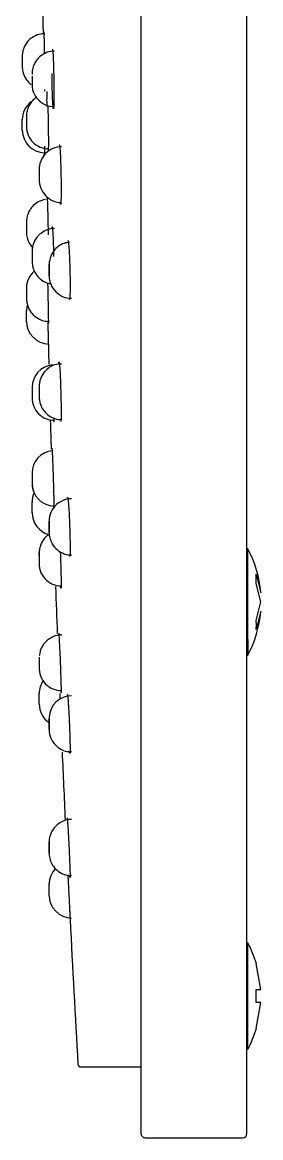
# Model space of a CAD drawing. Header units: centimetres. Extents: x -1797 to 2001, y -8788 to 1856.
# Drawn here: x -1481.38 to -1479.71, y -4828.52 to -4820.69 of the extents above; entities that cross this region are included whole.
import ezdxf

# ---------------------------------------------------------------- set-up
doc = ezdxf.new("R2010")
doc.units = ezdxf.units.CM
doc.header["$LTSCALE"] = 100
doc.header["$MEASUREMENT"] = 0
doc.layers.add('DIM', color=1, linetype='Continuous')
doc.layers.add('ID_Furniture-Fixed_02', color=145, linetype='Continuous')

# ---------------------------------------------------------------- blocks, each defined once
blk = doc.blocks.new('SHOWE')
at = {"layer": 'ID_Furniture-Fixed_02'}
for p, q in [((3690.158, -5442.4159), (3690.2872, -5442.3836)), ((3690.2226, -5442.4159), (3690.158, -5442.4159)), ((3690.3519, -5442.3836), (3690.2226, -5442.4159)), ((3690.4811, -5442.4159), (3690.3519, -5442.3836)), ((3690.4165, -5442.3836), (3690.5458, -5442.4159)), ((3690.5135, -5442.4145), (3690.4811, -5442.4159)), ((3690.5458, -5442.4159), (3690.5135, -5442.4145)), ((3693.0706, -5442.3836), (3692.8878, -5442.4159)), ((3692.8878, -5442.4159), (3692.8878, -5442.4145)), ((3693.0706, -5442.4159), (3693.0706, -5442.3836)), ((3693.162, -5442.4159), (3693.0706, -5442.4159)), ((3693.162, -5442.3836), (3693.162, -5442.4159)), ((3693.3448, -5442.4159), (3693.162, -5442.3836)), ((3693.3448, -5442.4145), (3693.3448, -5442.4159)), ((3694.08, -5442.4803), (3673.2759, -5442.4803)), ((3690.6153, -5442.4737), (3689.9793, -5442.4737)), ((3689.9793, -5442.4737), (3689.9793, -5442.4803)), ((3690.6153, -5442.4737), (3690.7244, -5442.4737)), ((3690.7244, -5442.4803), (3690.7244, -5442.4737)), ((3692.7437, -5442.4803), (3692.7437, -5442.4737)), ((3693.4889, -5442.4737), (3692.7437, -5442.4737)), ((3693.4889, -5442.4737), (3693.4889, -5442.4803)), ((3694.1098, -5443.1957), (3694.1098, -5442.5101)), ((3673.2759, -5443.2255), (3694.08, -5443.2255)), ((3693.6131, -5443.6484), (3693.6131, -5443.2255)), ((3692.1143, -5443.8712), (3692.0337, -5443.8713)), ((3692.4106, -5443.8712), (3692.3298, -5443.8713)), ((3687.3148, -5443.9408), (3687.3894, -5443.9408)), ((3687.3214, -5443.9408), (3687.3613, -5443.9408)), ((3688.8374, -5443.9408), (3688.9161, -5443.9408)), ((3688.8401, -5443.9408), (3688.9131, -5443.9408)), ((3690.0057, -5443.9408), (3690.0109, -5443.9408)), ((3690.0075, -5443.9408), (3690.0803, -5443.9408)), ((3690.0211, -5443.9408), (3690.0687, -5443.9408)), ((3690.0825, -5443.9408), (3690.0846, -5443.9408)), ((3690.7401, -5443.9408), (3690.8191, -5443.9408)), ((3690.7421, -5443.9408), (3690.7851, -5443.9408)), ((3690.7426, -5443.9408), (3690.7661, -5443.9408)), ((3690.7653, -5443.9408), (3690.8033, -5443.9408)), ((3691.0697, -5443.9408), (3690.9906, -5443.9408)), ((3686.6631, -5443.9905), (3686.7117, -5443.9905)), ((3686.9467, -5444.0303), (3687.0162, -5444.0302)), ((3687.6818, -5444.0302), (3687.7614, -5444.0302)), ((3687.6851, -5444.0303), (3687.7367, -5444.0303)), ((3687.888, -5443.9905), (3687.9677, -5443.9905)), ((3687.8948, -5443.9905), (3687.965, -5443.9905)), ((3688.1482, -5444.0302), (3688.2278, -5444.0302)), ((3688.1517, -5444.0303), (3688.2225, -5444.0302)), ((3688.387, -5444.0302), (3688.3073, -5444.0302)), ((3688.8431, -5443.9905), (3688.9229, -5443.9905)), ((3688.8462, -5443.9905), (3688.8984, -5443.9905)), ((3689.4435, -5443.9905), (3689.5234, -5443.9905)), ((3689.4467, -5443.9905), (3689.4874, -5443.9905)), ((3689.4478, -5443.9905), (3689.504, -5443.9905)), ((3689.7282, -5443.9905), (3689.6483, -5443.9905)), ((3686.5204, -5444.06), (3686.5999, -5444.06)), ((3686.524, -5444.0601), (3686.575, -5444.0601)), ((3687.0458, -5444.06), (3686.9663, -5444.06))]:
    blk.add_line(p, q, dxfattribs=at)
for centre, radius, start, end in [((3690.3519, -5443.1758), 0.7948, 94.72203, 117.95319), ((3690.3519, -5443.1758), 0.7948, 62.04681, 85.18071), ((3693.1163, -5443.1758), 0.7948, 106.70834, 117.95319), ((3693.1163, -5443.1758), 0.7948, 62.04681, 73.29166), ((3694.08, -5442.5101), 0.0298, 0, 90), ((3694.08, -5443.1957), 0.0298, 270, 0), ((3693.5932, -5443.6484), 0.0199, 273.33695, 0), ((3689.7868, -5443.7127), 0.1592, 180.23836, 275.0199), ((3691.1659, -5443.7162), 0.1549, 179.1049, 268.1256), ((3692.4098, -5443.7123), 0.159, 270.00861, 359.64146), ((3684.9198, -5294.894), 149.027, 272.946611, 273.336945), ((3687.3168, -5443.7823), 0.1586, 180.3117, 272.22028), ((3687.3912, -5443.7823), 0.1585, 268.67992, 359.55353), ((3690.0834, -5443.7865), 0.1553, 263.53538, 1.19803), ((3684.9198, -5294.894), 149.027, 272.047271, 272.174218), ((3690.8184, -5443.7865), 0.1547, 265.94291, 1.19706), ((3684.9198, -5294.894), 149.027, 272.494449, 272.677565), ((3686.721, -5443.8344), 0.1567, 265.29744, 0.4921), ((3687.0181, -5443.8757), 0.1545, 269.2827, 1.18425), ((3687.0422, -5443.9011), 0.159, 270.00344, 359.37095), ((3687.9649, -5443.8318), 0.1587, 270.00893, 349.39157), ((3688.3837, -5443.8713), 0.159, 270.00299, 359.37096), ((3684.9198, -5294.894), 149.027, 271.398327, 271.447566), ((3688.8461, -5443.8332), 0.1573, 185.70598, 270.05011), ((3688.9214, -5443.8345), 0.156, 269.43579, 0.56366), ((3684.9198, -5294.894), 149.027, 271.599086, 271.676171), ((3689.4453, -5443.8358), 0.1547, 185.20239, 270.51347), ((3689.5205, -5443.8315), 0.159, 270.00125, 359.35617), ((3689.7253, -5443.8315), 0.159, 269.99972, 345.58501), ((3691.067, -5443.7819), 0.159, 269.97395, 325.782), ((3692.0931, -5493.089), 49.2177, 89.99009, 90.06511), ((3692.3326, -5443.7123), 0.159, 225.69452, 270.073), ((3684.9198, -5294.894), 149.027, 270.415445, 270.551406), ((3688.1503, -5443.8752), 0.1551, 220.27112, 270.50734), ((3689.5205, -5443.8315), 0.159, 270.00125, 294.44135), ((3689.6521, -5443.8316), 0.159, 245.54243, 270.03381), ((3690.0157, -5444.1989), 0.2582, 88.35277, 91.65899), ((3690.9929, -5443.7819), 0.159, 236.54089, 270.01327), ((3686.9702, -5443.9011), 0.159, 217.13701, 270.00767), ((3688.3112, -5443.8713), 0.159, 255.67246, 270.01905)]:
    blk.add_arc(centre, radius, start, end, dxfattribs=at)
for centre, major_axis, ratio in [((3688.0241, -5443.8713), (-0.0399, 0), 0.000152), ((3689.8243, -5443.8713), (-0.0401, 0), 0.000123), ((3691.2056, -5443.8713), (-0.0402, 0), 0.000087)]:
    blk.add_ellipse(centre, major_axis=major_axis, ratio=ratio, dxfattribs=at)
for points, knots in [([(3687.8162, -5443.7392), (3687.8164, -5443.739), (3687.8181, -5443.738), (3687.8241, -5443.7368), (3687.8328, -5443.7356), (3687.8387, -5443.7349), (3687.8549, -5443.7332), (3687.8853, -5443.731), (3687.9314, -5443.7285), (3687.9574, -5443.7275), (3687.9704, -5443.727)], [0.7980481, 0.7980481, 0.7980481, 0.7980481, 0.8122347, 0.8435452, 0.8592222, 0.8670676, 0.8749193, 0.9372939, 0.9687809, 1, 1, 1, 1]), ([(3687.8293, -5443.7276), (3687.8305, -5443.7413), (3687.8345, -5443.7687), (3687.856, -5443.8072), (3687.884, -5443.8361), (3687.9123, -5443.8543), (3687.9377, -5443.8644), (3687.9581, -5443.8691), (3687.9724, -5443.8708), (3687.9805, -5443.8712), (3687.9837, -5443.8713), (3687.9845, -5443.8713), (3687.9851, -5443.8713), (3687.9858, -5443.8713), (3687.9874, -5443.8713), (3687.9922, -5443.8713), (3688.0013, -5443.8713), (3688.0069, -5443.8713), (3688.0089, -5443.8713)], [0.0453893, 0.0453893, 0.0453893, 0.0453893, 0.1839443, 0.3484255, 0.4848467, 0.6000638, 0.6946766, 0.7675877, 0.8173623, 0.8444209, 0.8499001, 0.8530866, 0.8563849, 0.8619992, 0.8775441, 0.9300462, 0.978898, 1, 1, 1, 1]), ([(3687.9704, -5443.727), (3687.984, -5443.7265), (3688.0108, -5443.7256), (3688.052, -5443.7246), (3688.0919, -5443.724), (3688.1418, -5443.7238), (3688.1946, -5443.7244), (3688.2265, -5443.7264), (3688.2329, -5443.7281), (3688.2335, -5443.7287)], [0, 0, 0, 0, 0.0319815, 0.0627738, 0.0935888, 0.1256275, 0.1879663, 0.2503039, 0.2852671, 0.2852671, 0.2852671, 0.2852671]), ([(3688.0089, -5443.8713), (3688.014, -5443.8713), (3688.0229, -5443.8713), (3688.038, -5443.8713), (3688.0507, -5443.8713), (3688.0601, -5443.8713), (3688.0626, -5443.8713), (3688.0636, -5443.8713), (3688.064, -5443.8713), (3688.0646, -5443.8712), (3688.0671, -5443.8712), (3688.0734, -5443.871), (3688.086, -5443.8699), (3688.1079, -5443.8657), (3688.1374, -5443.8545), (3688.1743, -5443.8295), (3688.2058, -5443.7888), (3688.2226, -5443.7442), (3688.2205, -5443.7205), (3688.2198, -5443.7136)], [0, 0, 0, 0, 0.045487, 0.090878, 0.136068, 0.181275, 0.226973, 0.231257, 0.233871, 0.2357, 0.238846, 0.257934, 0.294126, 0.356671, 0.464658, 0.58553, 0.766089, 0.941395, 1, 1, 1, 1]), ([(3689.6221, -5443.7433), (3689.6184, -5443.7428), (3689.6131, -5443.7415), (3689.6248, -5443.7391), (3689.6472, -5443.7368), (3689.6614, -5443.7356), (3689.6702, -5443.7349), (3689.6936, -5443.7332), (3689.7318, -5443.731), (3689.784, -5443.7285), (3689.8114, -5443.7275), (3689.825, -5443.727)], [0.713021, 0.713021, 0.713021, 0.713021, 0.7498957, 0.8122347, 0.8435452, 0.8592222, 0.8670676, 0.8749193, 0.9372939, 0.9687809, 1, 1, 1, 1]), ([(3689.8007, -5443.8713), (3689.8052, -5443.8713), (3689.8131, -5443.8713), (3689.8284, -5443.8713), (3689.8427, -5443.8713), (3689.8546, -5443.8713), (3689.8609, -5443.8713), (3689.8632, -5443.8713), (3689.8637, -5443.8713), (3689.8641, -5443.8713), (3689.8645, -5443.8712), (3689.8651, -5443.8712), (3689.8668, -5443.8712), (3689.8706, -5443.8711), (3689.8797, -5443.8706), (3689.9006, -5443.8678), (3689.937, -5443.8561), (3689.9795, -5443.8262), (3690.0104, -5443.7793), (3690.0247, -5443.7377), (3690.0215, -5443.717), (3690.021, -5443.7135)], [0, 0, 0, 0, 0.044055, 0.088139, 0.131933, 0.175669, 0.219539, 0.241763, 0.2537, 0.256259, 0.257789, 0.259415, 0.263464, 0.272924, 0.293822, 0.34525, 0.462938, 0.635749, 0.800337, 0.971304, 1, 1, 1, 1]), ([(3689.825, -5443.727), (3689.8389, -5443.7265), (3689.8663, -5443.7256), (3689.9057, -5443.7246), (3689.9419, -5443.724), (3689.9841, -5443.7238), (3690.0232, -5443.7244), (3690.0343, -5443.726), (3690.0344, -5443.727)], [0, 0, 0, 0, 0.0319815, 0.0627738, 0.0935888, 0.1256275, 0.1879663, 0.2503039, 0.2503039, 0.2503039, 0.2503039]), ([(3690.9982, -5443.7433), (3690.9986, -5443.7428), (3691.0047, -5443.7415), (3691.0309, -5443.7391), (3691.0635, -5443.7368), (3691.0821, -5443.7356), (3691.0934, -5443.7349), (3691.1224, -5443.7332), (3691.1657, -5443.731), (3691.2205, -5443.7285), (3691.2473, -5443.7275), (3691.2607, -5443.727)], [0.712884, 0.712884, 0.712884, 0.712884, 0.7498957, 0.8122347, 0.8435452, 0.8592222, 0.8670676, 0.8749193, 0.9372939, 0.9687809, 1, 1, 1, 1]), ([(3691.1753, -5443.8713), (3691.1789, -5443.8713), (3691.1853, -5443.8713), (3691.1996, -5443.8713), (3691.2145, -5443.8713), (3691.2283, -5443.8713), (3691.2389, -5443.8713), (3691.2445, -5443.8712), (3691.2448, -5443.8713), (3691.2457, -5443.8712), (3691.246, -5443.8712), (3691.247, -5443.8712), (3691.2499, -5443.8712), (3691.2606, -5443.8708), (3691.2804, -5443.8681), (3691.3118, -5443.8582), (3691.3489, -5443.8361), (3691.3828, -5443.7973), (3691.4027, -5443.7522), (3691.4019, -5443.7249), (3691.4015, -5443.7136)], [0, 0, 0, 0, 0.042733, 0.085717, 0.128242, 0.170654, 0.213138, 0.255748, 0.277501, 0.27913, 0.280262, 0.28191, 0.288452, 0.305538, 0.375958, 0.462528, 0.592401, 0.747793, 0.909918, 1, 1, 1, 1]), ([(3691.2607, -5443.727), (3691.274, -5443.7265), (3691.3001, -5443.7256), (3691.3351, -5443.7246), (3691.3649, -5443.724), (3691.3967, -5443.7238), (3691.4193, -5443.7244), (3691.4159, -5443.726), (3691.4078, -5443.7271), (3691.4072, -5443.7272)], [0, 0, 0, 0, 0.0319815, 0.0627738, 0.0935888, 0.1256275, 0.1879663, 0.2503039, 0.2552087, 0.2552087, 0.2552087, 0.2552087]), ([(3691.8667, -5443.7444), (3691.8668, -5443.7443), (3691.8693, -5443.7437), (3691.8895, -5443.742), (3691.9359, -5443.7391), (3691.9765, -5443.7368), (3691.9983, -5443.7356), (3692.0112, -5443.7349), (3692.0438, -5443.7332), (3692.0893, -5443.731), (3692.1429, -5443.7285), (3692.1674, -5443.7275), (3692.1797, -5443.727)], [0.6684299, 0.6684299, 0.6684299, 0.6684299, 0.6875255, 0.7498957, 0.8122347, 0.8435452, 0.8592222, 0.8670676, 0.8749193, 0.9372939, 0.9687809, 1, 1, 1, 1]), ([(3691.8786, -5443.7136), (3691.8782, -5443.7163), (3691.8752, -5443.7366), (3691.8879, -5443.7747), (3691.9121, -5443.8145), (3691.9408, -5443.841), (3691.9687, -5443.8571), (3691.9932, -5443.8659), (3692.0124, -5443.8697), (3692.0253, -5443.871), (3692.0323, -5443.8712), (3692.035, -5443.8713), (3692.0355, -5443.8713), (3692.0359, -5443.8713), (3692.0363, -5443.8713), (3692.037, -5443.8713), (3692.0381, -5443.8713), (3692.039, -5443.8713)], [0, 0, 0, 0, 0.028694, 0.249546, 0.424192, 0.570579, 0.693783, 0.793932, 0.869574, 0.919323, 0.944601, 0.948931, 0.951481, 0.9541, 0.958513, 0.969929, 1, 1, 1, 1]), ([(3692.039, -5443.8713), (3692.0414, -5443.8713), (3692.0458, -5443.8713), (3692.0584, -5443.8713), (3692.0728, -5443.8713), (3692.0876, -5443.8713), (3692.1006, -5443.8713), (3692.11, -5443.8713), (3692.113, -5443.8712), (3692.1137, -5443.8712), (3692.1137, -5443.8712), (3692.114, -5443.8712), (3692.1143, -5443.8712), (3692.1156, -5443.8712), (3692.121, -5443.8711), (3692.1396, -5443.8699), (3692.1705, -5443.8626), (3692.2101, -5443.8415), (3692.245, -5443.8066), (3692.2689, -5443.7603), (3692.2703, -5443.7295), (3692.2706, -5443.7135)], [0, 0, 0, 0, 0.041456, 0.083614, 0.124915, 0.166056, 0.207253, 0.248522, 0.289851, 0.295206, 0.299122, 0.300092, 0.300878, 0.302257, 0.311955, 0.346234, 0.460962, 0.57838, 0.722781, 0.876861, 1, 1, 1, 1]), ([(3692.1797, -5443.727), (3692.1914, -5443.7265), (3692.2145, -5443.7256), (3692.2426, -5443.7246), (3692.2641, -5443.724), (3692.2833, -5443.7238), (3692.2871, -5443.7243), (3692.2771, -5443.7253), (3692.272, -5443.7258)], [0, 0, 0, 0, 0.0319815, 0.0627738, 0.0935888, 0.1256275, 0.1879663, 0.2225683, 0.2225683, 0.2225683, 0.2225683]), ([(3692.2655, -5443.7397), (3692.2739, -5443.7393), (3692.295, -5443.7382), (3692.3239, -5443.7368), (3692.3475, -5443.7356), (3692.3611, -5443.7349), (3692.3951, -5443.7332), (3692.4397, -5443.731), (3692.4885, -5443.7285), (3692.509, -5443.7275), (3692.5192, -5443.727)], [0.7900481, 0.7900481, 0.7900481, 0.7900481, 0.8122347, 0.8435452, 0.8592222, 0.8670676, 0.8749193, 0.9372939, 0.9687809, 1, 1, 1, 1]), ([(3692.5192, -5443.727), (3692.5286, -5443.7265), (3692.5471, -5443.7256), (3692.5665, -5443.7246), (3692.5782, -5443.724), (3692.5808, -5443.7239), (3692.5807, -5443.7239), (3692.5807, -5443.7239)], [0, 0, 0, 0, 0.0319815, 0.0627738, 0.0935888, 0.1256275, 0.1258827, 0.1258827, 0.1258827, 0.1258827]), ([(3687.1455, -5443.7995), (3687.1457, -5443.7993), (3687.1472, -5443.7986), (3687.153, -5443.7975), (3687.1615, -5443.7965), (3687.1672, -5443.796), (3687.1832, -5443.7946), (3687.2132, -5443.7928), (3687.2591, -5443.7907), (3687.285, -5443.7899), (3687.2979, -5443.7895)], [0.7981889, 0.7981889, 0.7981889, 0.7981889, 0.8122786, 0.8435815, 0.8592547, 0.8670984, 0.8749483, 0.9373081, 0.9687805, 1, 1, 1, 1]), ([(3687.2979, -5443.7895), (3687.3115, -5443.7891), (3687.3382, -5443.7883), (3687.3794, -5443.7875), (3687.4194, -5443.787), (3687.4694, -5443.7868), (3687.5237, -5443.7872), (3687.5555, -5443.7889), (3687.5621, -5443.7903), (3687.5627, -5443.7909)], [0, 0, 0, 0, 0.0319616, 0.0627503, 0.0935661, 0.1255954, 0.1880308, 0.2504807, 0.2878152, 0.2878152, 0.2878152, 0.2878152]), ([(3688.6849, -5443.8034), (3688.6741, -5443.803), (3688.6624, -5443.8018), (3688.6758, -5443.7994), (3688.6978, -5443.7975), (3688.7118, -5443.7965), (3688.7205, -5443.796), (3688.7437, -5443.7946), (3688.7816, -5443.7928), (3688.8337, -5443.7907), (3688.861, -5443.7899), (3688.8746, -5443.7895)], [0.6875994, 0.6875994, 0.6875994, 0.6875994, 0.7499547, 0.8122786, 0.8435815, 0.8592547, 0.8670984, 0.8749483, 0.9373081, 0.9687805, 1, 1, 1, 1]), ([(3688.6832, -5443.7832), (3688.6825, -5443.7924), (3688.6811, -5443.817), (3688.697, -5443.8569), (3688.7231, -5443.8926), (3688.7519, -5443.9159), (3688.779, -5443.9297), (3688.8022, -5443.9368), (3688.8197, -5443.9398), (3688.8309, -5443.9407), (3688.8366, -5443.9408), (3688.8386, -5443.9408), (3688.8389, -5443.9408), (3688.8391, -5443.9408), (3688.8393, -5443.9408), (3688.8396, -5443.9408), (3688.8399, -5443.9408), (3688.8401, -5443.9408)], [0, 0, 0, 0, 0.098662, 0.30897, 0.478731, 0.622032, 0.741834, 0.837674, 0.907865, 0.951474, 0.971497, 0.974357, 0.975824, 0.977142, 0.979163, 0.983585, 1, 1, 1, 1]), ([(3688.8746, -5443.7895), (3688.8886, -5443.7891), (3688.916, -5443.7883), (3688.9555, -5443.7875), (3688.9918, -5443.787), (3689.0342, -5443.7868), (3689.0751, -5443.7872), (3689.0857, -5443.7885), (3689.0858, -5443.7893)], [0, 0, 0, 0, 0.0319616, 0.0627503, 0.0935661, 0.1255954, 0.1880308, 0.2504807, 0.2504807, 0.2504807, 0.2504807]), ([(3688.9133, -5443.9408), (3688.9135, -5443.9408), (3688.9138, -5443.9408), (3688.9142, -5443.9408), (3688.9145, -5443.9408), (3688.9154, -5443.9408), (3688.9173, -5443.9408), (3688.9237, -5443.9406), (3688.938, -5443.9394), (3688.9634, -5443.934), (3688.9964, -5443.9197), (3689.0328, -5443.8911), (3689.0608, -5443.848), (3689.0748, -5443.807), (3689.0716, -5443.7865), (3689.0711, -5443.7834)], [0, 0, 0, 0, 0.011927, 0.016407, 0.01952, 0.022228, 0.028678, 0.041853, 0.100181, 0.198173, 0.350441, 0.525508, 0.739767, 0.965812, 1, 1, 1, 1]), ([(3689.998, -5443.793), (3690.0039, -5443.7927), (3690.0234, -5443.792), (3690.0569, -5443.7907), (3690.0838, -5443.7899), (3690.0972, -5443.7895)], [0.92353309, 0.92353309, 0.92353309, 0.92353309, 0.93730808, 0.96878047, 1, 1, 1, 1]), ([(3690.0972, -5443.7895), (3690.1106, -5443.7891), (3690.1367, -5443.7883), (3690.1719, -5443.7875), (3690.202, -5443.787), (3690.234, -5443.7868), (3690.2587, -5443.7872), (3690.2545, -5443.7886), (3690.2462, -5443.7895), (3690.2453, -5443.7896)], [0, 0, 0, 0, 0.0319616, 0.0627503, 0.0935661, 0.1255954, 0.1880308, 0.2504807, 0.2571881, 0.2571881, 0.2571881, 0.2571881]), ([(3690.2534, -5443.7875), (3690.2517, -5443.7873), (3690.2486, -5443.7872), (3690.2443, -5443.7871), (3690.2442, -5443.787)], [0.06275033, 0.06275033, 0.06275033, 0.06275033, 0.09356606, 0.09431605, 0.09431605, 0.09431605, 0.09431605]), ([(3690.2466, -5443.7895), (3690.2496, -5443.7891), (3690.2535, -5443.7886), (3690.2546, -5443.7882), (3690.2547, -5443.7881)], [0, 0, 0, 0, 0.03196158, 0.04002853, 0.04002853, 0.04002853, 0.04002853]), ([(3690.5711, -5443.8037), (3690.5712, -5443.8036), (3690.5735, -5443.8032), (3690.593, -5443.8018), (3690.6389, -5443.7994), (3690.6792, -5443.7975), (3690.701, -5443.7965), (3690.7138, -5443.796), (3690.7463, -5443.7946), (3690.7918, -5443.7928), (3690.8455, -5443.7907), (3690.8701, -5443.7899), (3690.8823, -5443.7895)], [0.6693988, 0.6693988, 0.6693988, 0.6693988, 0.6875994, 0.7499547, 0.8122786, 0.8435815, 0.8592547, 0.8670984, 0.8749483, 0.9373081, 0.9687805, 1, 1, 1, 1]), ([(3690.5842, -5443.783), (3690.5839, -5443.7848), (3690.5808, -5443.8044), (3690.5931, -5443.8422), (3690.6169, -5443.8826), (3690.6456, -5443.9096), (3690.6736, -5443.9261), (3690.698, -5443.9351), (3690.7164, -5443.939), (3690.7253, -5443.9398), (3690.7285, -5443.9401)], [0, 0, 0, 0, 0.020315, 0.268527, 0.464074, 0.627732, 0.765574, 0.877842, 0.962963, 1, 1, 1, 1]), ([(3690.8823, -5443.7895), (3690.8942, -5443.7891), (3690.9173, -5443.7883), (3690.9457, -5443.7875), (3690.9676, -5443.787), (3690.987, -5443.7868), (3690.9911, -5443.7871), (3690.9879, -5443.7875)], [0, 0, 0, 0, 0.0319616, 0.0627503, 0.0935661, 0.1255954, 0.1880308, 0.1880308, 0.1880308, 0.1880308]), ([(3690.9947, -5443.7969), (3690.999, -5443.7968), (3691.0067, -5443.7964), (3691.0179, -5443.796), (3691.0267, -5443.7956), (3691.0321, -5443.7954), (3691.0342, -5443.7953)], [0.84920625, 0.84920625, 0.84920625, 0.84920625, 0.85925472, 0.86709839, 0.87494827, 0.87954434, 0.87954434, 0.87954434, 0.87954434]), ([(3686.368, -5443.9025), (3686.3674, -5443.9126), (3686.3662, -5443.9379), (3686.3828, -5443.9781), (3686.4091, -5444.0131), (3686.4379, -5444.0359), (3686.4649, -5444.0494), (3686.4878, -5444.0563), (3686.5051, -5444.0591), (3686.5161, -5444.0599), (3686.5215, -5444.0601), (3686.5235, -5444.0601), (3686.5238, -5444.0601), (3686.5239, -5444.0601), (3686.524, -5444.0601), (3686.524, -5444.0601)], [0, 0, 0, 0, 0.111428, 0.324289, 0.496591, 0.64212, 0.763636, 0.86058, 0.93121, 0.974671, 0.994291, 0.997125, 0.998446, 0.999537, 1, 1, 1, 1]), ([(3686.4749, -5443.8477), (3686.4751, -5443.8475), (3686.4767, -5443.8469), (3686.4829, -5443.846), (3686.4916, -5443.8453), (3686.4975, -5443.8448), (3686.5136, -5443.8437), (3686.544, -5443.8423), (3686.59, -5443.8407), (3686.616, -5443.8401), (3686.6289, -5443.8397)], [0.7955979, 0.7955979, 0.7955979, 0.7955979, 0.81232, 0.8436526, 0.8593372, 0.8671853, 0.8750384, 0.9373716, 0.9687935, 1, 1, 1, 1]), ([(3686.4898, -5443.833), (3686.4892, -5443.8387), (3686.4868, -5443.861), (3686.5008, -5443.8999), (3686.526, -5443.9377), (3686.5547, -5443.9627), (3686.5823, -5443.9778), (3686.6061, -5443.9858), (3686.6247, -5443.9892), (3686.6366, -5443.9903), (3686.6432, -5443.9905), (3686.6453, -5443.9905), (3686.6458, -5443.9905), (3686.6462, -5443.9905), (3686.6468, -5443.9905), (3686.6479, -5443.9905), (3686.6506, -5443.9905), (3686.6526, -5443.9905)], [0, 0, 0, 0, 0.058537, 0.266798, 0.433147, 0.573142, 0.690639, 0.785484, 0.856157, 0.901486, 0.923394, 0.926825, 0.929204, 0.932252, 0.938122, 0.957933, 1, 1, 1, 1]), ([(3686.6289, -5443.8397), (3686.6426, -5443.8394), (3686.6694, -5443.8388), (3686.7105, -5443.8382), (3686.7504, -5443.8378), (3686.8002, -5443.8377), (3686.854, -5443.8381), (3686.8853, -5443.8394), (3686.8916, -5443.8405), (3686.8921, -5443.841)], [0, 0, 0, 0, 0.0319875, 0.0627928, 0.0935959, 0.1255649, 0.1880565, 0.250576, 0.2877451, 0.2877451, 0.2877451, 0.2877451]), ([(3686.8905, -5443.8419), (3686.887, -5443.8427), (3686.8771, -5443.8437), (3686.8594, -5443.8448), (3686.8517, -5443.8452), (3686.8368, -5443.846), (3686.8018, -5443.8474), (3686.7394, -5443.8493), (3686.6793, -5443.8504), (3686.648, -5443.8507), (3686.6437, -5443.8508)], [0.3129169, 0.3129169, 0.3129169, 0.3129169, 0.3752328, 0.3830813, 0.3909294, 0.4066265, 0.4380195, 0.5005373, 0.5628926, 0.5728018, 0.5728018, 0.5728018, 0.5728018]), ([(3686.876, -5443.886), (3686.86, -5443.8861), (3686.8232, -5443.8862), (3686.7822, -5443.8859), (3686.7708, -5443.8852), (3686.7712, -5443.8847), (3686.7713, -5443.8847)], [0.582966, 0.582966, 0.582966, 0.582966, 0.6252068, 0.6875933, 0.7499489, 0.7536749, 0.7536749, 0.7536749, 0.7536749]), ([(3686.8774, -5443.8801), (3686.8849, -5443.8799), (3686.905, -5443.8794), (3686.9393, -5443.8787), (3686.9667, -5443.8782), (3686.9803, -5443.878)], [0.91785318, 0.91785318, 0.91785318, 0.91785318, 0.93730583, 0.96875897, 1, 1, 1, 1]), ([(3686.9803, -5443.878), (3686.9942, -5443.8778), (3687.0216, -5443.8773), (3687.0609, -5443.8769), (3687.0969, -5443.8766), (3687.1389, -5443.8765), (3687.179, -5443.8768), (3687.189, -5443.8775), (3687.1888, -5443.878)], [0, 0, 0, 0, 0.0319254, 0.0627327, 0.0935752, 0.1255871, 0.1880356, 0.2504652, 0.2504652, 0.2504652, 0.2504652]), ([(3687.5252, -5443.8861), (3687.5204, -5443.886), (3687.5108, -5443.8857), (3687.5151, -5443.8849), (3687.5465, -5443.8835), (3687.5792, -5443.8825), (3687.5979, -5443.8819), (3687.6092, -5443.8816), (3687.6382, -5443.8808), (3687.6815, -5443.8798), (3687.7363, -5443.8787), (3687.7631, -5443.8782), (3687.7764, -5443.878)], [0.6544382, 0.6544382, 0.6544382, 0.6544382, 0.6875933, 0.7499489, 0.8122735, 0.8435768, 0.8592503, 0.8670942, 0.8749444, 0.9373058, 0.968759, 1, 1, 1, 1]), ([(3687.5287, -5443.8962), (3687.5287, -5443.8965), (3687.5301, -5443.9139), (3687.5429, -5443.9461), (3687.569, -5443.9818), (3687.5977, -5444.0052), (3687.6249, -5444.0191), (3687.6481, -5444.0263), (3687.6657, -5444.0292), (3687.6769, -5444.0301), (3687.6827, -5444.0302), (3687.6846, -5444.0303), (3687.6849, -5444.0303), (3687.6851, -5444.0303), (3687.6851, -5444.0303)], [0.0946755, 0.0946755, 0.0946755, 0.0946755, 0.0993403, 0.3148585, 0.4887392, 0.6355008, 0.7582226, 0.8564436, 0.9284425, 0.9732475, 0.9938338, 0.9966253, 0.9983621, 1, 1, 1, 1]), ([(3687.7247, -5443.8501), (3687.7214, -5443.8498), (3687.7164, -5443.849), (3687.728, -5443.8475), (3687.7504, -5443.846), (3687.7645, -5443.8453), (3687.7734, -5443.8448), (3687.7967, -5443.8437), (3687.8348, -5443.8423), (3687.887, -5443.8407), (3687.9143, -5443.8401), (3687.9279, -5443.8397)], [0.715244, 0.715244, 0.715244, 0.715244, 0.7499247, 0.81232, 0.8436526, 0.8593372, 0.8671853, 0.8750384, 0.9373716, 0.9687935, 1, 1, 1, 1]), ([(3687.7339, -5443.8328), (3687.7334, -5443.8357), (3687.7305, -5443.8562), (3687.7432, -5443.8943), (3687.7675, -5443.934), (3687.7962, -5443.9603), (3687.824, -5443.9764), (3687.8485, -5443.9851), (3687.8676, -5443.989), (3687.8805, -5443.9902), (3687.8874, -5443.9905), (3687.89, -5443.9905), (3687.8906, -5443.9905), (3687.891, -5443.9905), (3687.8914, -5443.9905), (3687.8921, -5443.9905), (3687.8936, -5443.9905), (3687.8948, -5443.9905)], [0, 0, 0, 0, 0.031194, 0.251391, 0.425679, 0.571824, 0.694798, 0.794703, 0.870074, 0.919541, 0.944576, 0.948827, 0.951343, 0.953987, 0.958456, 0.970181, 1, 1, 1, 1]), ([(3688.1121, -5443.8819), (3688.1132, -5443.8819), (3688.1174, -5443.8818), (3688.125, -5443.8816), (3688.1576, -5443.8808), (3688.2031, -5443.8798), (3688.2566, -5443.8787), (3688.2811, -5443.8782), (3688.2933, -5443.878)], [0.8565338, 0.8565338, 0.8565338, 0.8565338, 0.8592503, 0.8670942, 0.8749444, 0.9373058, 0.968759, 1, 1, 1, 1]), ([(3688.2225, -5444.0302), (3688.2232, -5444.0302), (3688.2242, -5444.0302), (3688.2245, -5444.0302), (3688.2246, -5444.0302), (3688.2248, -5444.0302), (3688.2249, -5444.0302), (3688.2251, -5444.0302), (3688.2256, -5444.0302), (3688.2267, -5444.0302), (3688.2288, -5444.0302), (3688.2329, -5444.0301), (3688.2413, -5444.0295), (3688.2584, -5444.0272), (3688.2904, -5444.0182), (3688.3305, -5443.994), (3688.3648, -5443.9518), (3688.383, -5443.9079), (3688.3816, -5443.8822), (3688.381, -5443.8727)], [0, 0, 0, 0, 0.018116, 0.031505, 0.038693, 0.040312, 0.040987, 0.041656, 0.043289, 0.046955, 0.054303, 0.068068, 0.09486, 0.151431, 0.268566, 0.480238, 0.682494, 0.899434, 1, 1, 1, 1]), ([(3688.2933, -5443.878), (3688.305, -5443.8778), (3688.3279, -5443.8773), (3688.3559, -5443.8769), (3688.3774, -5443.8766), (3688.3962, -5443.8765), (3688.3997, -5443.8767), (3688.3962, -5443.8769)], [0, 0, 0, 0, 0.0319254, 0.0627327, 0.0935752, 0.1255871, 0.1880356, 0.1880356, 0.1880356, 0.1880356]), ([(3688.3843, -5443.8805), (3688.3992, -5443.8802), (3688.4271, -5443.8796), (3688.465, -5443.8787), (3688.4854, -5443.8782), (3688.4956, -5443.878)], [0.90278694, 0.90278694, 0.90278694, 0.90278694, 0.93730583, 0.96875897, 1, 1, 1, 1]), ([(3688.4956, -5443.878), (3688.5049, -5443.8778), (3688.5233, -5443.8773), (3688.5425, -5443.8769), (3688.5541, -5443.8766), (3688.5566, -5443.8765), (3688.5565, -5443.8765)], [0, 0, 0, 0, 0.0319254, 0.0627327, 0.0935752, 0.1253587, 0.1253587, 0.1253587, 0.1253587]), ([(3689.0617, -5443.8378), (3689.0626, -5443.8378), (3689.0774, -5443.8378), (3689.0876, -5443.8379), (3689.0913, -5443.8382)], [0.12166021, 0.12166021, 0.12166021, 0.12166021, 0.12556489, 0.18805654, 0.18805654, 0.18805654, 0.18805654]), ([(3689.2756, -5443.8509), (3689.2756, -5443.8508), (3689.278, -5443.8505), (3689.2983, -5443.8493), (3689.3446, -5443.8475), (3689.3852, -5443.846), (3689.4071, -5443.8453), (3689.42, -5443.8448), (3689.4525, -5443.8437), (3689.498, -5443.8423), (3689.5515, -5443.8407), (3689.576, -5443.8401), (3689.5882, -5443.8397)], [0.6677601, 0.6677601, 0.6677601, 0.6677601, 0.6875442, 0.7499247, 0.81232, 0.8436526, 0.8593372, 0.8671853, 0.8750384, 0.9373716, 0.9687935, 1, 1, 1, 1]), ([(3689.5882, -5443.8397), (3689.6, -5443.8394), (3689.623, -5443.8388), (3689.6512, -5443.8382), (3689.6727, -5443.8378), (3689.6882, -5443.8377), (3689.693, -5443.8378), (3689.6934, -5443.838)], [0, 0, 0, 0, 0.0319875, 0.0627928, 0.0935959, 0.1255649, 0.1653454, 0.1653454, 0.1653454, 0.1653454]), ([(3689.8766, -5443.8713), (3689.8811, -5443.8779), (3689.8935, -5443.8937), (3689.9171, -5443.9138), (3689.9446, -5443.9286), (3689.9683, -5443.9363), (3689.9864, -5443.9396), (3689.9984, -5443.9406), (3690.0045, -5443.9408), (3690.0069, -5443.9408), (3690.0073, -5443.9408), (3690.0075, -5443.9408), (3690.0075, -5443.9408), (3690.0075, -5443.9408)], [0.3759892, 0.3759892, 0.3759892, 0.3759892, 0.4722568, 0.621451, 0.7465412, 0.8472741, 0.9219863, 0.9694996, 0.9922728, 0.9961382, 0.9978257, 0.9991435, 1, 1, 1, 1]), ([(3686.3654, -5443.9091), (3686.3597, -5443.909), (3686.3491, -5443.9089), (3686.3536, -5443.9083), (3686.385, -5443.9075), (3686.4177, -5443.9069), (3686.4351, -5443.9066), (3686.4435, -5443.9064), (3686.4492, -5443.9063), (3686.4689, -5443.906), (3686.489, -5443.9057), (3686.5065, -5443.9055)], [0.6503057, 0.6503057, 0.6503057, 0.6503057, 0.6875863, 0.7499425, 0.8122681, 0.843572, 0.8592459, 0.8631677, 0.8670907, 0.8749412, 0.9161944, 0.9161944, 0.9161944, 0.9161944]), ([(3686.7563, -5443.9033), (3686.7619, -5443.9033), (3686.7682, -5443.9034), (3686.7697, -5443.9036), (3686.7697, -5443.9036)], [0.15175444, 0.15175444, 0.15175444, 0.15175444, 0.18803424, 0.20812129, 0.20812129, 0.20812129, 0.20812129]), ([(3686.8122, -5443.9607), (3686.8175, -5443.9685), (3686.831, -5443.9852), (3686.8559, -5444.0054), (3686.8831, -5444.0192), (3686.9062, -5444.0263), (3686.9238, -5444.0292), (3686.9348, -5444.0301), (3686.9407, -5444.0302), (3686.9425, -5444.0303), (3686.9428, -5444.0303), (3686.9431, -5444.0303), (3686.9435, -5444.0303), (3686.944, -5444.0303), (3686.9455, -5444.0303), (3686.9467, -5444.0303)], [0.3582647, 0.3582647, 0.3582647, 0.3582647, 0.4673632, 0.6070303, 0.7237858, 0.8171707, 0.8855394, 0.9279874, 0.9473624, 0.9500023, 0.9518166, 0.9541024, 0.958386, 0.9714925, 1, 1, 1, 1]), ([(3687.1544, -5443.9041), (3687.1637, -5443.904), (3687.182, -5443.9037), (3687.2011, -5443.9035), (3687.2128, -5443.9033), (3687.2176, -5443.9032), (3687.2102, -5443.9033), (3687.2001, -5443.9035)], [0, 0, 0, 0, 0.0318907, 0.0627178, 0.0935868, 0.1255786, 0.1871322, 0.1871322, 0.1871322, 0.1871322]), ([(3687.3429, -5443.9408), (3687.3446, -5443.9408), (3687.3502, -5443.9408), (3687.3619, -5443.9408), (3687.3743, -5443.9408), (3687.3808, -5443.9408), (3687.3833, -5443.9408)], [0, 0, 0, 0, 0.0161967, 0.0604408, 0.1047771, 0.1429661, 0.1429661, 0.1429661, 0.1429661]), ([(3686.5964, -5444.0601), (3686.5964, -5444.0601), (3686.5964, -5444.0601), (3686.5965, -5444.0601), (3686.5966, -5444.0601), (3686.5968, -5444.0601), (3686.5972, -5444.0601), (3686.5995, -5444.06), (3686.604, -5444.0599), (3686.613, -5444.0593), (3686.6299, -5444.057), (3686.6615, -5444.0482), (3686.6955, -5444.0279), (3686.7152, -5444.0071), (3686.7218, -5443.9986)], [0, 0, 0, 0, 0.0013327, 0.004072, 0.0054583, 0.006397, 0.0075598, 0.0110665, 0.0340323, 0.0621807, 0.1203021, 0.2392772, 0.456819, 0.5858916, 0.5858916, 0.5858916, 0.5858916]), ([(3687.7581, -5444.0302), (3687.7582, -5444.0302), (3687.7582, -5444.0302), (3687.7583, -5444.0302), (3687.7586, -5444.0302), (3687.759, -5444.0302), (3687.7603, -5444.0302), (3687.7629, -5444.0302), (3687.7781, -5444.0296), (3687.803, -5444.0252), (3687.8365, -5444.0111), (3687.8559, -5443.9973), (3687.8653, -5443.9887)], [0, 0, 0, 0, 0.004912, 0.0077146, 0.008806, 0.0099464, 0.0130581, 0.0244452, 0.0422533, 0.195511, 0.3249212, 0.4777327, 0.4777327, 0.4777327, 0.4777327])]:
    blk.add_open_spline(points, degree=3, knots=knots, dxfattribs=at)
blk.add_open_spline([(3687.5614, -5443.7921), (3687.5593, -5443.7928), (3687.5548, -5443.7935), (3687.5481, -5443.7943)], degree=3, dxfattribs=at)

msp = doc.modelspace()

# ---------------------------------------------------------------- block references
at = {"layer": 'DIM', "rotation": 270}
msp.add_blockref('SHOWE', (3962.6754, -1134.4087), dxfattribs=at)

doc.saveas('drawing.dxf')
